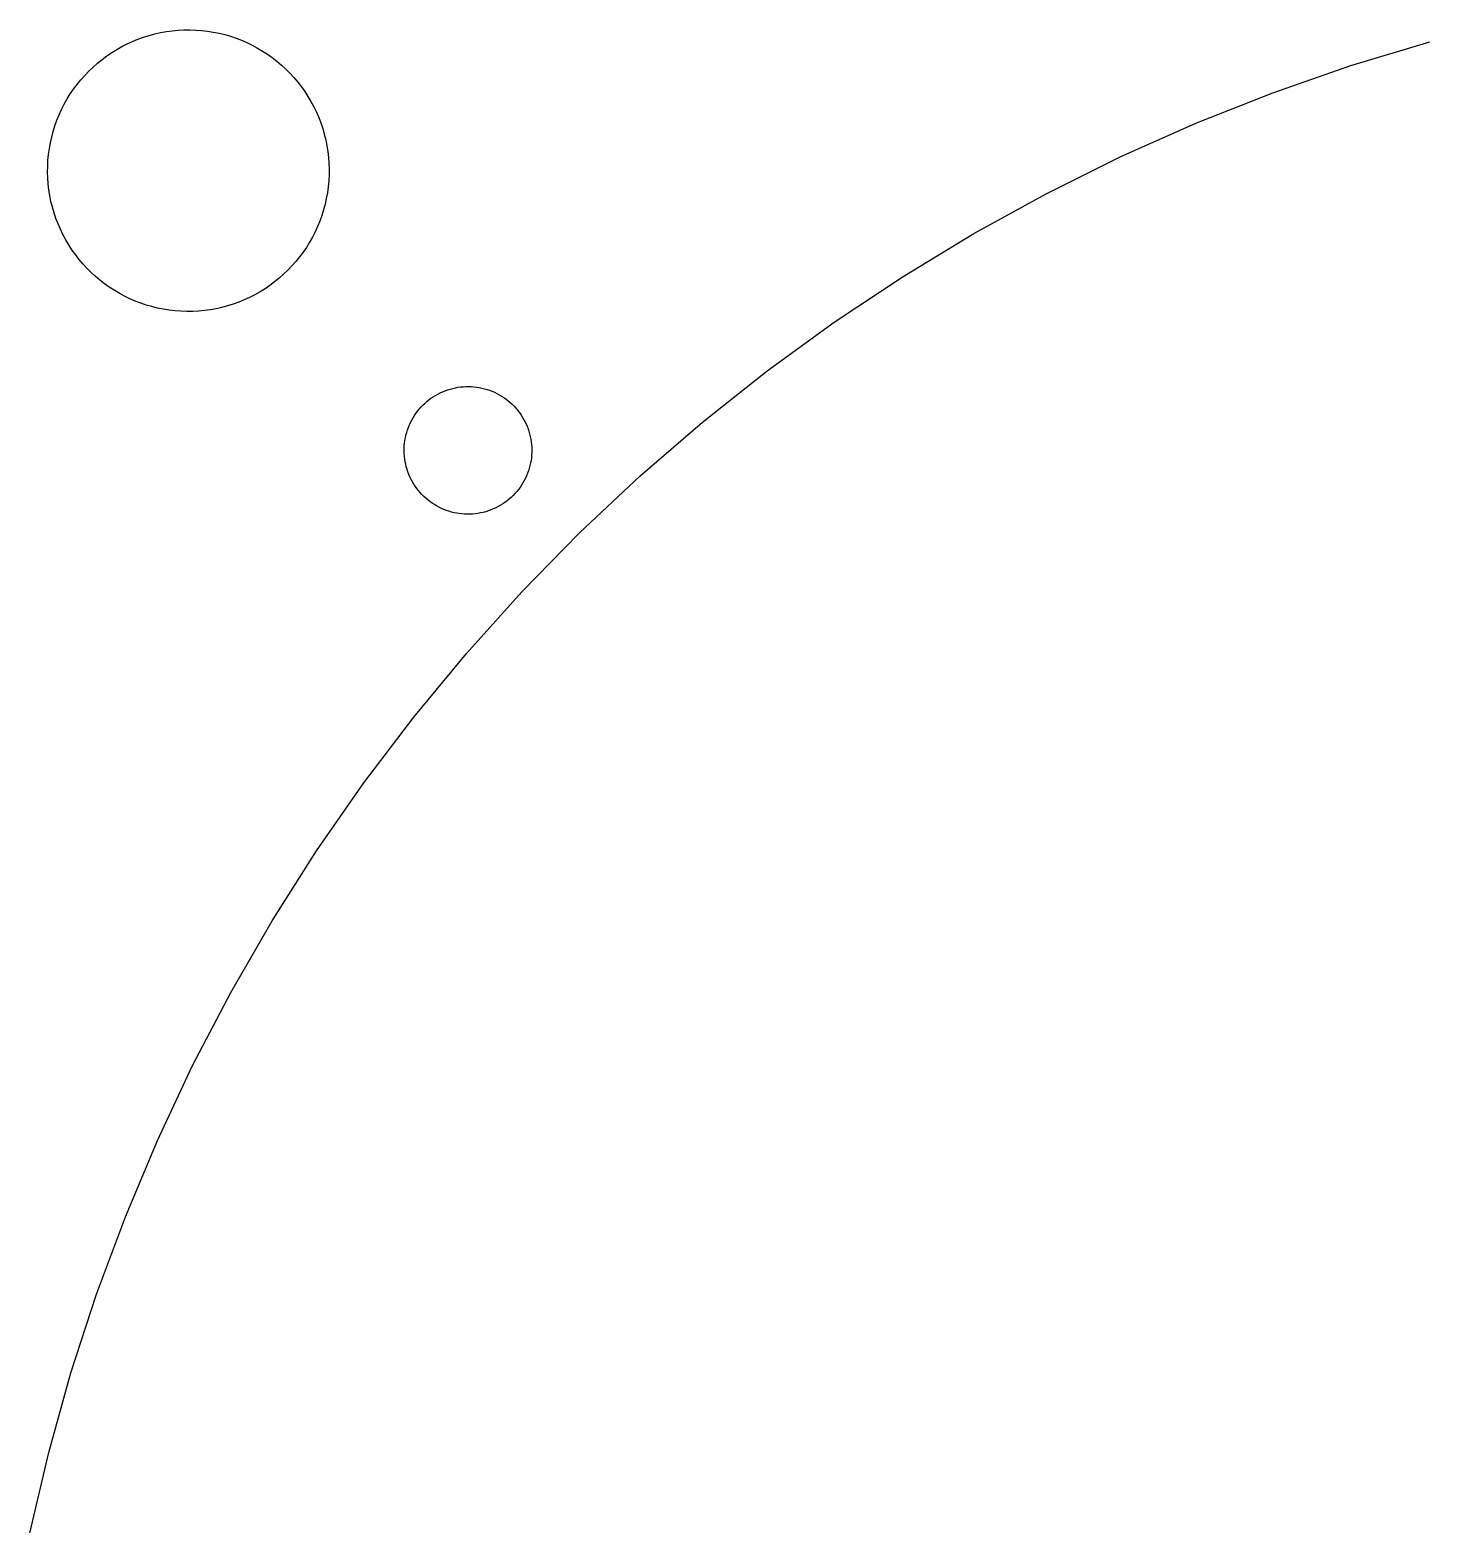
# Model space of a CAD drawing. Header units: metres. Extents: x -138 to 98, y -108 to 141.
# Drawn here: x -72 to -19.9, y 15.6 to 71.4 of the extents above; entities that cross this region are included whole.
import ezdxf

# ---------------------------------------------------------------- set-up
doc = ezdxf.new("R2010")
doc.units = ezdxf.units.M

msp = doc.modelspace()

# ---------------------------------------------------------------- linework, layer by layer
for p, q in [((-66.9354, 71.2995), (-66.7176, 71.3294)), ((-66.7176, 71.3294), (-66.4987, 71.3503)), ((-66.4987, 71.3503), (-66.2793, 71.3615)), ((-66.2793, 71.3615), (-66.0591, 71.3639)), ((-66.0591, 71.3639), (-65.8394, 71.3573)), ((-65.8394, 71.3573), (-65.6204, 71.341)), ((-65.6204, 71.341), (-65.4018, 71.3158)), ((-68.595, 70.741), (-68.3993, 70.841)), ((-68.3993, 70.841), (-68.1993, 70.9325)), ((-68.1993, 70.9325), (-67.9958, 71.0154)), ((-67.9958, 71.0154), (-67.7889, 71.0902)), ((-67.7889, 71.0902), (-67.5788, 71.1557)), ((-67.5788, 71.1557), (-67.3664, 71.2127)), ((-67.3664, 71.2127), (-67.1521, 71.2608)), ((-67.1521, 71.2608), (-66.9354, 71.2995)), ((-65.4018, 71.3158), (-65.1848, 71.2813)), ((-65.1848, 71.2813), (-64.9689, 71.2379)), ((-64.9689, 71.2379), (-64.7553, 71.1856)), ((-64.7553, 71.1856), (-64.5445, 71.124)), ((-64.5445, 71.124), (-64.336, 71.0538)), ((-64.336, 71.0538), (-64.1306, 70.9751)), ((-64.1306, 70.9751), (-63.9287, 70.8879)), ((-63.9287, 70.8879), (-63.731, 70.7922)), ((-63.731, 70.7922), (-63.5372, 70.6883)), ((-22.7544, 70.031), (-19.8019, 70.9224)), ((-69.5031, 70.1244), (-69.3322, 70.2628)), ((-69.3322, 70.2628), (-69.1555, 70.3938)), ((-69.1555, 70.3938), (-68.9737, 70.5174)), ((-68.9737, 70.5174), (-68.7869, 70.6333)), ((-68.7869, 70.6333), (-68.595, 70.741)), ((-63.5372, 70.6883), (-63.3477, 70.5763)), ((-63.3477, 70.5763), (-63.1632, 70.4566)), ((-63.1632, 70.4566), (-62.9841, 70.329)), ((-62.9841, 70.329), (-62.8105, 70.1942)), ((-70.1244, 69.5031), (-69.9787, 69.6678)), ((-69.9787, 69.6678), (-69.8267, 69.8267)), ((-69.8267, 69.8267), (-69.6678, 69.9787)), ((-69.6678, 69.9787), (-69.5031, 70.1244)), ((-62.8105, 70.1942), (-62.6423, 70.0523)), ((-62.6423, 70.0523), (-62.4807, 69.9035)), ((-62.4807, 69.9035), (-62.3249, 69.7481)), ((-62.3249, 69.7481), (-62.176, 69.5861)), ((-25.667, 69.0167), (-22.7544, 70.031)), ((-70.5174, 68.9737), (-70.3938, 69.1555)), ((-70.3938, 69.1555), (-70.2628, 69.3322)), ((-70.2628, 69.3322), (-70.1244, 69.5031)), ((-62.176, 69.5861), (-62.0342, 69.4182)), ((-62.0342, 69.4182), (-61.8993, 69.2446)), ((-61.8993, 69.2446), (-61.7722, 69.0652)), ((-70.841, 68.3993), (-70.741, 68.595)), ((-70.741, 68.595), (-70.6333, 68.7869)), ((-70.6333, 68.7869), (-70.5174, 68.9737)), ((-61.7722, 69.0652), (-61.6524, 68.8807)), ((-61.6524, 68.8807), (-61.5404, 68.6915)), ((-61.5404, 68.6915), (-61.4366, 68.4978)), ((-28.5347, 67.8811), (-25.667, 69.0167)), ((-71.0902, 67.7889), (-71.0154, 67.9958)), ((-71.0154, 67.9958), (-70.9325, 68.1993)), ((-70.9325, 68.1993), (-70.841, 68.3993)), ((-61.4366, 68.4978), (-61.3408, 68.2997)), ((-61.3408, 68.2997), (-61.2536, 68.0978)), ((-61.2536, 68.0978), (-61.1746, 67.8928)), ((-71.2127, 67.3664), (-71.1557, 67.5788)), ((-71.1557, 67.5788), (-71.0902, 67.7889)), ((-61.1746, 67.8928), (-61.1044, 67.6842)), ((-61.1044, 67.6842), (-61.0432, 67.473)), ((-61.0432, 67.473), (-60.9909, 67.2595)), ((-31.352, 66.6266), (-28.5347, 67.8811)), ((-71.3294, 66.7176), (-71.2995, 66.9354)), ((-71.2995, 66.9354), (-71.2608, 67.1521)), ((-71.2608, 67.1521), (-71.2127, 67.3664)), ((-60.9909, 67.2595), (-60.9474, 67.044)), ((-60.9474, 67.044), (-60.9129, 66.8269)), ((-71.3615, 66.2793), (-71.3503, 66.4987)), ((-71.3503, 66.4987), (-71.3294, 66.7176)), ((-60.9129, 66.8269), (-60.8878, 66.6083)), ((-60.8878, 66.6083), (-60.8715, 66.389)), ((-60.8715, 66.389), (-60.8645, 66.1692)), ((-34.1146, 65.2553), (-31.352, 66.6266)), ((-71.3639, 66.0591), (-71.3615, 66.2793)), ((-71.3573, 65.8394), (-71.3639, 66.0591)), ((-71.341, 65.6204), (-71.3573, 65.8394)), ((-60.8668, 65.9495), (-60.8785, 65.7297)), ((-60.8645, 66.1692), (-60.8668, 65.9495)), ((-71.3158, 65.4018), (-71.341, 65.6204)), ((-71.2813, 65.1848), (-71.3158, 65.4018)), ((-60.9288, 65.2929), (-60.968, 65.0766)), ((-60.899, 65.5107), (-60.9288, 65.2929)), ((-60.8785, 65.7297), (-60.899, 65.5107)), ((-36.8171, 63.7698), (-34.1146, 65.2553)), ((-71.2379, 64.9689), (-71.2813, 65.1848)), ((-71.1856, 64.7553), (-71.2379, 64.9689)), ((-71.124, 64.5445), (-71.1856, 64.7553)), ((-61.0726, 64.6495), (-61.1385, 64.4399)), ((-61.0157, 64.8619), (-61.0726, 64.6495)), ((-60.968, 65.0766), (-61.0157, 64.8619)), ((-71.0538, 64.336), (-71.124, 64.5445)), ((-70.9751, 64.1306), (-71.0538, 64.336)), ((-70.8879, 63.9287), (-70.9751, 64.1306)), ((-61.2129, 64.2329), (-61.2963, 64.0294)), ((-61.1385, 64.4399), (-61.2129, 64.2329)), ((-70.7922, 63.731), (-70.8879, 63.9287)), ((-70.6883, 63.5372), (-70.7922, 63.731)), ((-70.5763, 63.3477), (-70.6883, 63.5372)), ((-61.4873, 63.6333), (-61.5955, 63.4419)), ((-61.3877, 63.8294), (-61.4873, 63.6333)), ((-61.2963, 64.0294), (-61.3877, 63.8294)), ((-39.4553, 62.1718), (-36.8171, 63.7698)), ((-70.4566, 63.1632), (-70.5763, 63.3477)), ((-70.329, 62.9841), (-70.4566, 63.1632)), ((-70.1942, 62.8105), (-70.329, 62.9841)), ((-61.835, 63.0729), (-61.966, 62.8965)), ((-61.7113, 63.2551), (-61.835, 63.0729)), ((-61.5955, 63.4419), (-61.7113, 63.2551)), ((-70.0523, 62.6423), (-70.1942, 62.8105)), ((-69.9035, 62.4807), (-70.0523, 62.6423)), ((-69.7481, 62.3249), (-69.9035, 62.4807)), ((-62.2497, 62.5605), (-62.402, 62.402)), ((-62.1043, 62.7256), (-62.2497, 62.5605)), ((-61.966, 62.8965), (-62.1043, 62.7256)), ((-69.5861, 62.176), (-69.7481, 62.3249)), ((-69.4182, 62.0342), (-69.5861, 62.176)), ((-69.2446, 61.8993), (-69.4182, 62.0342)), ((-69.0652, 61.7722), (-69.2446, 61.8993)), ((-62.8965, 61.966), (-63.0729, 61.835)), ((-62.7256, 62.1043), (-62.8965, 61.966)), ((-62.5605, 62.2497), (-62.7256, 62.1043)), ((-62.402, 62.402), (-62.5605, 62.2497)), ((-42.0242, 60.4653), (-39.4553, 62.1718)), ((-68.8807, 61.6524), (-69.0652, 61.7722)), ((-68.6915, 61.5404), (-68.8807, 61.6524)), ((-68.4978, 61.4366), (-68.6915, 61.5404)), ((-68.2997, 61.3408), (-68.4978, 61.4366)), ((-68.0978, 61.2536), (-68.2997, 61.3408)), ((-64.0294, 61.2963), (-64.2329, 61.2129)), ((-63.8294, 61.3877), (-64.0294, 61.2963)), ((-63.6333, 61.4873), (-63.8294, 61.3877)), ((-63.4419, 61.5955), (-63.6333, 61.4873)), ((-63.2551, 61.7113), (-63.4419, 61.5955)), ((-63.0729, 61.835), (-63.2551, 61.7113)), ((-67.8928, 61.1746), (-68.0978, 61.2536)), ((-67.6842, 61.1044), (-67.8928, 61.1746)), ((-67.473, 61.0432), (-67.6842, 61.1044)), ((-67.2595, 60.9909), (-67.473, 61.0432)), ((-67.044, 60.9474), (-67.2595, 60.9909)), ((-66.8269, 60.9129), (-67.044, 60.9474)), ((-66.6083, 60.8878), (-66.8269, 60.9129)), ((-66.389, 60.8715), (-66.6083, 60.8878)), ((-66.1692, 60.8645), (-66.389, 60.8715)), ((-65.9495, 60.8668), (-66.1692, 60.8645)), ((-65.7297, 60.8785), (-65.9495, 60.8668)), ((-65.5107, 60.899), (-65.7297, 60.8785)), ((-65.2929, 60.9288), (-65.5107, 60.899)), ((-65.0766, 60.968), (-65.2929, 60.9288)), ((-64.8619, 61.0157), (-65.0766, 60.968)), ((-64.6495, 61.0726), (-64.8619, 61.0157)), ((-64.4399, 61.1385), (-64.6495, 61.0726)), ((-64.2329, 61.2129), (-64.4399, 61.1385)), ((-44.5194, 58.6522), (-42.0242, 60.4653)), ((-46.9367, 56.7365), (-44.5194, 58.6522)), ((-56.4438, 57.9414), (-56.3489, 57.9713)), ((-56.3489, 57.9713), (-56.2524, 57.9968)), ((-56.2524, 57.9968), (-56.1551, 58.0186)), ((-56.1551, 58.0186), (-56.057, 58.0364)), ((-56.057, 58.0364), (-55.9582, 58.0499)), ((-55.9582, 58.0499), (-55.859, 58.0592)), ((-55.859, 58.0592), (-55.7594, 58.0647)), ((-55.7594, 58.0647), (-55.6594, 58.0654)), ((-55.6594, 58.0654), (-55.5598, 58.0623)), ((-55.5598, 58.0623), (-55.4602, 58.055)), ((-55.4602, 58.055), (-55.3613, 58.0437)), ((-55.3613, 58.0437), (-55.2629, 58.0282)), ((-55.2629, 58.0282), (-55.1648, 58.0085)), ((-55.1648, 58.0085), (-55.0683, 57.9844)), ((-55.0683, 57.9844), (-54.9722, 57.9569)), ((-54.9722, 57.9569), (-54.8777, 57.9248)), ((-57.3682, 57.3682), (-57.2961, 57.4372)), ((-57.2961, 57.4372), (-57.2213, 57.5031)), ((-57.2213, 57.5031), (-57.1438, 57.5659)), ((-57.1438, 57.5659), (-57.064, 57.6256)), ((-57.064, 57.6256), (-56.9814, 57.6814)), ((-56.9814, 57.6814), (-56.8965, 57.7341)), ((-56.8965, 57.7341), (-56.8097, 57.7829)), ((-56.8097, 57.7829), (-56.721, 57.8283)), ((-56.721, 57.8283), (-56.6303, 57.8697)), ((-56.6303, 57.8697), (-56.538, 57.9077)), ((-56.538, 57.9077), (-56.4438, 57.9414)), ((-54.8777, 57.9248), (-54.7846, 57.8891)), ((-54.7846, 57.8891), (-54.6932, 57.8496)), ((-54.6932, 57.8496), (-54.6033, 57.8062)), ((-54.6033, 57.8062), (-54.5157, 57.7589)), ((-54.5157, 57.7589), (-54.4296, 57.7081)), ((-54.4296, 57.7081), (-54.3459, 57.6538)), ((-54.3459, 57.6538), (-54.2645, 57.5961)), ((-54.2645, 57.5961), (-54.1858, 57.5349)), ((-54.1858, 57.5349), (-54.1099, 57.4705)), ((-54.1099, 57.4705), (-54.0362, 57.4031)), ((-54.0362, 57.4031), (-53.9657, 57.3325)), ((-57.7829, 56.8097), (-57.7341, 56.8965)), ((-57.7341, 56.8965), (-57.6814, 56.9814)), ((-57.6814, 56.9814), (-57.6256, 57.064)), ((-57.6256, 57.064), (-57.5659, 57.1438)), ((-57.5659, 57.1438), (-57.5031, 57.2213)), ((-57.5031, 57.2213), (-57.4372, 57.2961)), ((-57.4372, 57.2961), (-57.3682, 57.3682)), ((-53.9657, 57.3325), (-53.8983, 57.2593)), ((-53.8983, 57.2593), (-53.8339, 57.1829)), ((-53.8339, 57.1829), (-53.7727, 57.1043)), ((-53.7727, 57.1043), (-53.7149, 57.0229)), ((-53.7149, 57.0229), (-53.6607, 56.9392)), ((-53.6607, 56.9392), (-53.6099, 56.8535)), ((-53.6099, 56.8535), (-53.5626, 56.7655)), ((-57.9968, 56.2524), (-57.9713, 56.3489)), ((-57.9713, 56.3489), (-57.9414, 56.4438)), ((-57.9414, 56.4438), (-57.9077, 56.538)), ((-57.9077, 56.538), (-57.8697, 56.6303)), ((-57.8697, 56.6303), (-57.8283, 56.721)), ((-57.8283, 56.721), (-57.7829, 56.8097)), ((-53.5626, 56.7655), (-53.5192, 56.6756)), ((-53.5192, 56.6756), (-53.4797, 56.5841)), ((-53.4797, 56.5841), (-53.444, 56.4911)), ((-53.444, 56.4911), (-53.4122, 56.3966)), ((-53.4122, 56.3966), (-53.3843, 56.3008)), ((-53.3843, 56.3008), (-53.3607, 56.2039)), ((-49.2714, 54.7215), (-46.9367, 56.7365)), ((-58.0654, 55.6594), (-58.0647, 55.7594)), ((-58.0647, 55.7594), (-58.0592, 55.859)), ((-58.0592, 55.859), (-58.0499, 55.9582)), ((-58.0499, 55.9582), (-58.0364, 56.057)), ((-58.0364, 56.057), (-58.0186, 56.1551)), ((-58.0186, 56.1551), (-57.9968, 56.2524)), ((-53.3607, 56.2039), (-53.3409, 56.1063)), ((-53.3409, 56.1063), (-53.3254, 56.0078)), ((-53.3254, 56.0078), (-53.3138, 55.9086)), ((-53.3138, 55.9086), (-53.3064, 55.809)), ((-53.3064, 55.809), (-53.3033, 55.7094)), ((-58.0623, 55.5598), (-58.0654, 55.6594)), ((-58.055, 55.4602), (-58.0623, 55.5598)), ((-58.0437, 55.3613), (-58.055, 55.4602)), ((-58.0282, 55.2629), (-58.0437, 55.3613)), ((-58.0085, 55.1648), (-58.0282, 55.2629)), ((-57.9844, 55.0683), (-58.0085, 55.1648)), ((-53.3502, 55.2137), (-53.3719, 55.1164)), ((-53.3324, 55.3121), (-53.3502, 55.2137)), ((-53.3188, 55.411), (-53.3324, 55.3121)), ((-53.3095, 55.5102), (-53.3188, 55.411)), ((-53.3045, 55.6098), (-53.3095, 55.5102)), ((-53.3033, 55.7094), (-53.3045, 55.6098)), ((-57.9569, 54.9722), (-57.9844, 55.0683)), ((-57.9248, 54.8777), (-57.9569, 54.9722)), ((-57.8891, 54.7846), (-57.9248, 54.8777)), ((-57.8496, 54.6932), (-57.8891, 54.7846)), ((-57.8062, 54.6033), (-57.8496, 54.6932)), ((-53.5405, 54.6482), (-53.5859, 54.5591)), ((-53.4991, 54.7389), (-53.5405, 54.6482)), ((-53.4615, 54.8311), (-53.4991, 54.7389)), ((-53.4277, 54.9249), (-53.4615, 54.8311)), ((-53.3979, 55.0203), (-53.4277, 54.9249)), ((-53.3719, 55.1164), (-53.3979, 55.0203)), ((-51.5193, 52.61), (-49.2714, 54.7215)), ((-57.7589, 54.5157), (-57.8062, 54.6033)), ((-57.7081, 54.4296), (-57.7589, 54.5157)), ((-57.6538, 54.3459), (-57.7081, 54.4296)), ((-57.5961, 54.2645), (-57.6538, 54.3459)), ((-57.5349, 54.1858), (-57.5961, 54.2645)), ((-57.4705, 54.1099), (-57.5349, 54.1858)), ((-57.4031, 54.0362), (-57.4705, 54.1099)), ((-53.9316, 54.0727), (-54.0006, 54.0006)), ((-53.8657, 54.1475), (-53.9316, 54.0727)), ((-53.8029, 54.225), (-53.8657, 54.1475)), ((-53.7436, 54.3052), (-53.8029, 54.225)), ((-53.6874, 54.3874), (-53.7436, 54.3052)), ((-53.6347, 54.4723), (-53.6874, 54.3874)), ((-53.5859, 54.5591), (-53.6347, 54.4723)), ((-57.3325, 53.9657), (-57.4031, 54.0362)), ((-57.2593, 53.8983), (-57.3325, 53.9657)), ((-57.1829, 53.8339), (-57.2593, 53.8983)), ((-57.1043, 53.7727), (-57.1829, 53.8339)), ((-57.0229, 53.7149), (-57.1043, 53.7727)), ((-56.9392, 53.6607), (-57.0229, 53.7149)), ((-56.8535, 53.6099), (-56.9392, 53.6607)), ((-56.7655, 53.5626), (-56.8535, 53.6099)), ((-56.6756, 53.5192), (-56.7655, 53.5626)), ((-56.5841, 53.4797), (-56.6756, 53.5192)), ((-54.7389, 53.4991), (-54.8311, 53.4615)), ((-54.6482, 53.5405), (-54.7389, 53.4991)), ((-54.5591, 53.5859), (-54.6482, 53.5405)), ((-54.4723, 53.6347), (-54.5591, 53.5859)), ((-54.3874, 53.6874), (-54.4723, 53.6347)), ((-54.3052, 53.7436), (-54.3874, 53.6874)), ((-54.225, 53.8029), (-54.3052, 53.7436)), ((-54.1475, 53.8657), (-54.225, 53.8029)), ((-54.0727, 53.9316), (-54.1475, 53.8657)), ((-54.0006, 54.0006), (-54.0727, 53.9316)), ((-56.4911, 53.444), (-56.5841, 53.4797)), ((-56.3966, 53.4122), (-56.4911, 53.444)), ((-56.3008, 53.3843), (-56.3966, 53.4122)), ((-56.2039, 53.3607), (-56.3008, 53.3843)), ((-56.1063, 53.3409), (-56.2039, 53.3607)), ((-56.0078, 53.3254), (-56.1063, 53.3409)), ((-55.9086, 53.3138), (-56.0078, 53.3254)), ((-55.809, 53.3064), (-55.9086, 53.3138)), ((-55.7094, 53.3033), (-55.809, 53.3064)), ((-55.6098, 53.3045), (-55.7094, 53.3033)), ((-55.5102, 53.3095), (-55.6098, 53.3045)), ((-55.411, 53.3188), (-55.5102, 53.3095)), ((-55.3121, 53.3324), (-55.411, 53.3188)), ((-55.2137, 53.3502), (-55.3121, 53.3324)), ((-55.1164, 53.3719), (-55.2137, 53.3502)), ((-55.0203, 53.3979), (-55.1164, 53.3719)), ((-54.9249, 53.4277), (-55.0203, 53.3979)), ((-54.8311, 53.4615), (-54.9249, 53.4277)), ((-53.6773, 50.4066), (-51.5193, 52.61)), ((-55.7412, 48.1145), (-53.6773, 50.4066)), ((-57.7069, 45.7379), (-55.7412, 48.1145)), ((-59.5719, 43.2815), (-57.7069, 45.7379)), ((-61.3319, 40.7487), (-59.5719, 43.2815)), ((-62.9845, 38.1446), (-61.3319, 40.7487)), ((-64.5267, 35.4738), (-62.9845, 38.1446)), ((-65.9557, 32.7406), (-64.5267, 35.4738)), ((-67.2688, 29.9497), (-65.9557, 32.7406)), ((-68.464, 27.1065), (-67.2688, 29.9497)), ((-69.5388, 24.216), (-68.464, 27.1065)), ((-70.4922, 21.2828), (-69.5388, 24.216)), ((-71.3216, 18.3121), (-70.4922, 21.2828)), ((-72.0258, 15.3095), (-71.3216, 18.3121))]:
    msp.add_line(p, q)

doc.saveas('drawing.dxf')
